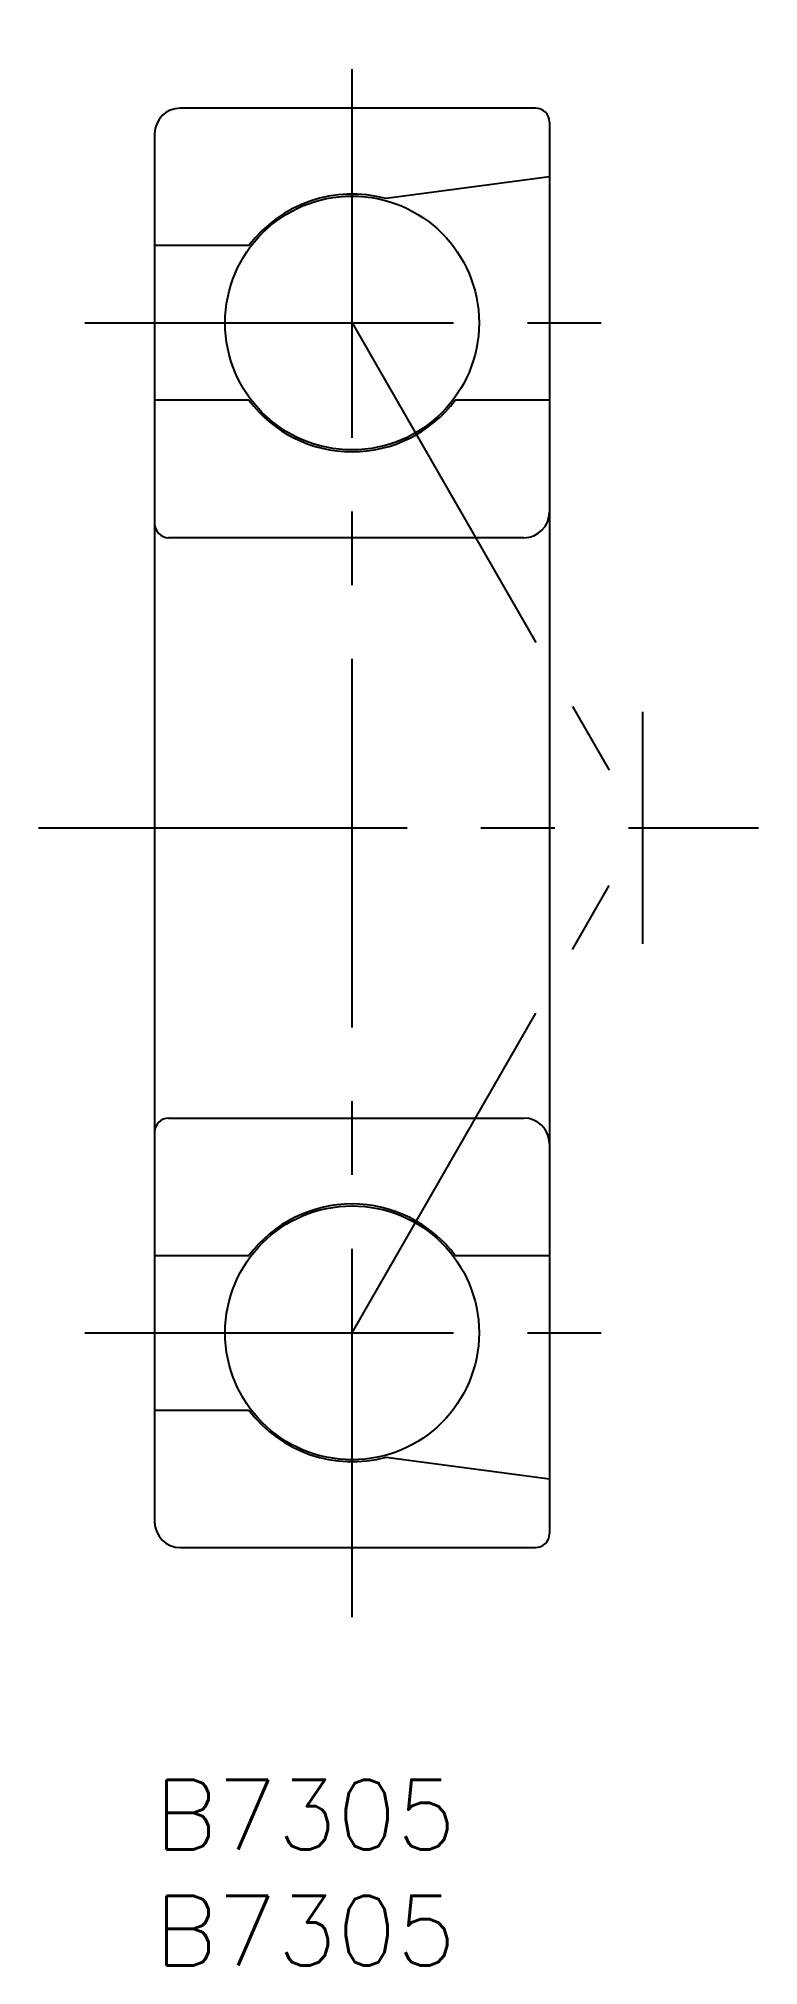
# Model space of a CAD drawing. Extents: x -5 to 26, y -8 to 75.
import ezdxf

# ---------------------------------------------------------------- set-up
doc = ezdxf.new("R2010")
doc.units = 0
doc.header["$LTSCALE"] = 0.5
doc.linetypes.add('CENTER', pattern=[50.8, 31.75, -6.35, 6.35, -6.35])
for name, color, linetype in [('MSM_CENTER', 1, 'CENTER'), ('MSM_CONTINUOUS', 7, 'CONTINUOUS'), ('MSM_PART_NUMBER', 7, 'CONTINUOUS')]:
    doc.layers.add(name, color=color, linetype=linetype)
doc.styles.get("Standard").update_dxf_attribs({"font": 'txt.shx', "height": 3, "bigfont": 'bigfont.shx'})

msp = doc.modelspace()

# ---------------------------------------------------------------- linework, layer by layer
at = {"layer": 'MSM_CENTER'}
for p, q in [((8.5, 7), (8.5, 75)), ((-3, 62.75), (20, 62.75)), ((8.5, 62.75), (21, 41)), ((21, 46), (21, 36)), ((-5, 41), (26, 41)), ((8.5, 19.25), (21, 41)), ((-3, 19.25), (20, 19.25))]:
    msp.add_line(p, q, dxfattribs=at)
at = {"layer": 'MSM_CONTINUOUS'}
for p, q in [((16.4, 72), (1.1, 72)), ((17, 71.4), (17, 10.6)), ((0, 70.9), (0, 11.1)), ((17, 69.042313), (9.963968, 68.103438)), ((4.06, 66.08), (0, 66.08)), ((4.06, 59.42), (0, 59.42)), ((17, 59.42), (12.94, 59.42)), ((15.9, 53.5), (0.6, 53.5)), ((0.6, 28.5), (15.9, 28.5)), ((0, 22.58), (4.06, 22.58)), ((12.94, 22.58), (17, 22.58)), ((0, 15.92), (4.06, 15.92)), ((9.963968, 13.896562), (17, 12.957687)), ((1.1, 10), (16.4, 10))]:
    msp.add_line(p, q, dxfattribs=at)
for centre in [(8.5, 62.75), (8.5, 19.25)]:
    msp.add_circle(centre, 5.46675, dxfattribs=at)
for centre, radius, start, end in [((1.1, 70.9), 1.1, 90, 180), ((16.4, 71.4), 0.6, 0, 90), ((8.5, 62.75), 5.55, 74.70564758, 143.13010235), ((8.5, 62.75), 5.55, 216.86989765, 323.13010235), ((0.6, 54.1), 0.6, 180, 270), ((15.9, 54.6), 1.1, 270, 360), ((0.6, 27.9), 0.6, 90, 180), ((15.9, 27.4), 1.1, 360, 90), ((8.5, 19.25), 5.55, 36.86989765, 143.13010235), ((8.5, 19.25), 5.55, 216.86989765, 285.29435242), ((1.1, 11.1), 1.1, 180, 270), ((16.4, 10.6), 0.6, 270, 360)]:
    msp.add_arc(centre, radius, start, end, dxfattribs=at)

# ---------------------------------------------------------------- texts
at = {"layer": 'MSM_PART_NUMBER'}
for p in [(0, -3), (0, -8)]:
    msp.add_text('B7305', height=3, dxfattribs=at).set_placement(p)

doc.saveas('drawing.dxf')
